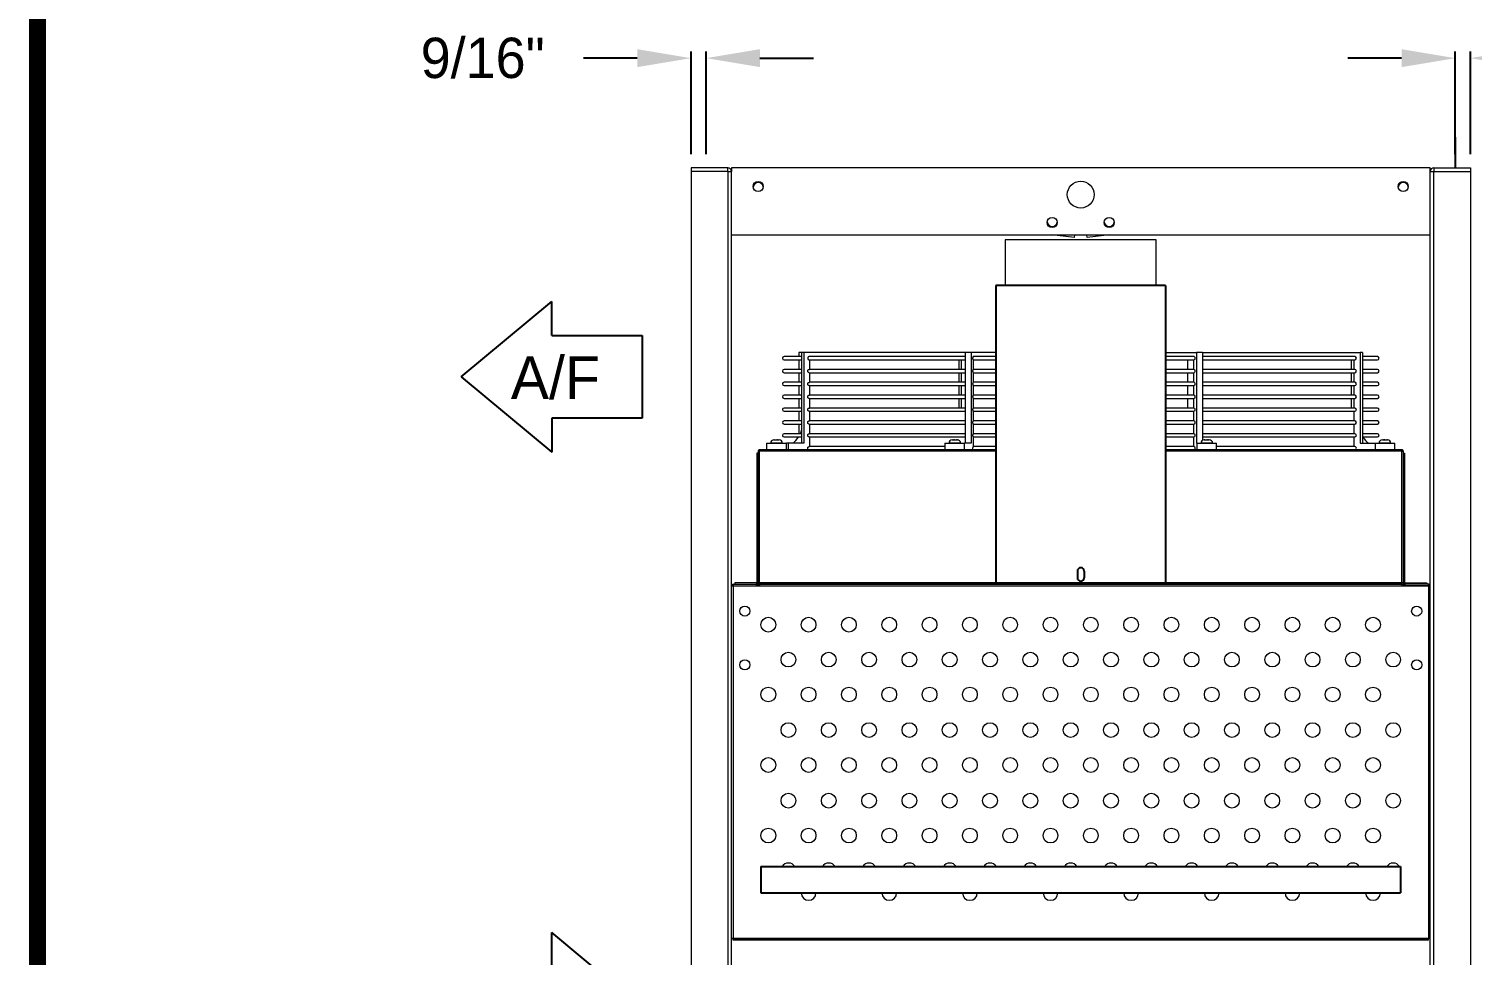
# Model space of a CAD drawing. Extents: x 6 to 271, y -23 to 146.
# Drawn here: x 10.7 to 64.4, y 54.5 to 89 of the extents above; entities that cross this region are included whole.
import ezdxf

# ---------------------------------------------------------------- set-up
doc = ezdxf.new("R2010")
doc.units = 0
doc.header["$MEASUREMENT"] = 0
doc.layers.get('0').update_dxf_attribs({"linetype": 'CONTINUOUS'})
doc.layers.get('Defpoints').update_dxf_attribs({"linetype": 'CONTINUOUS'})
doc.dimstyles.get("Standard").update_dxf_attribs({"dimtxt": 1.5, "dimasz": 2, "dimexe": 0.25, "dimexo": 0.5, "dimgap": 0.75, "dimtad": 0, "dimtih": 1, "dimtoh": 1, "dimdec": 4, "dimzin": 0, "dimdsep": 46, "dimlunit": 5, "dimtxsty": 'STANDARD', "dimcen": 0.125, "dimclrd": 1, "dimclre": 1, "dimclrt": 1, "dimadec": 0, "dimazin": 0, "dimtfac": 1, "dimtdec": 4, "dimtofl": 0, "dimtmove": 0, "dimatfit": 3, "dimfxl": 1, "dimfrac": 2, "dimtolj": 1, "dimtzin": 0, "dimarcsym": 0})

# ---------------------------------------------------------------- blocks, each defined once
blk = doc.blocks.new('Air Flow Arror')
for p, q in [((-1.543, 6.735), (-4.35, 3.368)), ((-1.543, 6.735), (1.263, 3.368)), ((-3.087, 3.368), (-4.35, 3.368)), ((-3.087, 3.368), (-3.087, 0)), ((0, 0), (0, 3.368)), ((0, 3.368), (1.263, 3.368)), ((-3.087, 0), (0, 0))]:
    blk.add_line(p, q)
blk.add_text('A/F', height=1.5938, rotation=90).set_placement((-0.712, 0.532))
blk = doc.blocks.new('099front')
at = {"color": 0, "ltscale": 7}
for p, q in [((59.351, 106.851), (53.039, 106.851)), ((53.039, 106.851), (53.039, 95.789)), ((59.351, 106.851), (59.351, 95.789)), ((56.07, 96.226), (56.07, 95.976)), ((56.32, 96.226), (56.32, 95.976)), ((53.039, 95.789), (59.351, 95.789))]:
    blk.add_line(p, q, dxfattribs=at)
for centre, start, end in [((56.195, 96.226), 0, 180), ((56.195, 95.976), 180, 0)]:
    blk.add_arc(centre, 0.125, start, end, dxfattribs=at)
blk = doc.blocks.new('*D25')
at = {"color": 7, "lineweight": -2}
for p, q in [((63.762, 84.32), (63.762, 88.149)), ((64.325, 84.32), (64.325, 88.149)), ((61.762, 87.899), (59.762, 87.899)), ((66.325, 87.899), (68.325, 87.899))]:
    blk.add_line(p, q, dxfattribs=at)
at = {"color": 7}
for points in [[(61.762, 88.232), (61.762, 87.566), (63.762, 87.899)], [(66.325, 88.232), (66.325, 87.566), (64.325, 87.899)]]:
    blk.add_solid(points, dxfattribs=at)
at = {"layer": 'Defpoints', "color": 0}
for p in [(63.762, 87.899), (63.762, 83.82), (64.325, 83.82)]:
    blk.add_point(p, dxfattribs=at)
at = {"color": 7, "insert": (72.075, 87.899), "char_height": 1.5, "attachment_point": 5}
blk.add_mtext('\\A1;9/16"', dxfattribs=at)
blk = doc.blocks.new('*D26')
at = {"color": 7, "lineweight": -2}
for p, q in [((35.325, 84.32), (35.325, 88.149)), ((35.887, 84.32), (35.887, 88.149)), ((33.325, 87.899), (31.325, 87.899)), ((37.887, 87.899), (39.887, 87.899))]:
    blk.add_line(p, q, dxfattribs=at)
at = {"color": 7}
for points in [[(33.325, 88.232), (33.325, 87.566), (35.325, 87.899)], [(37.887, 88.232), (37.887, 87.566), (35.887, 87.899)]]:
    blk.add_solid(points, dxfattribs=at)
at = {"layer": 'Defpoints', "color": 0}
for p in [(35.325, 87.899), (35.325, 83.82), (35.887, 83.82)]:
    blk.add_point(p, dxfattribs=at)
at = {"color": 7, "insert": (27.575, 87.899), "char_height": 1.5, "attachment_point": 5}
blk.add_mtext('\\A1;9/16"', dxfattribs=at)

msp = doc.modelspace()

# ---------------------------------------------------------------- linework, layer by layer
at = {"color": 0}
for p, q in [((63.76236, 83.82036), (63.76236, 84.95454)), ((26.77757, 76.03832), (30.14527, 78.84463)), ((30.14527, 77.58179), (30.14527, 78.84463)), ((30.14527, 77.58179), (33.51297, 77.58179)), ((33.51297, 77.58179), (33.51297, 74.49485)), ((26.77757, 76.03832), (30.14527, 73.23202)), ((33.51297, 74.49485), (30.14527, 74.49485)), ((30.14527, 74.49485), (30.14527, 73.23202)), ((37.92486, 57.80829), (61.72486, 57.80829)), ((37.92486, 57.80829), (37.92486, 56.82886)), ((61.72486, 57.80829), (61.72486, 56.82886)), ((37.92486, 56.82886), (61.72486, 56.82886))]:
    msp.add_line(p, q, dxfattribs=at)
at = {"color": 0, "linetype": 'Continuous', "lineweight": 15}
for p, q in [((35.32486, 83.82036), (35.32486, 83.68586)), ((36.68936, 83.82036), (35.32486, 83.82036)), ((36.68936, 83.68586), (36.68936, 83.82036)), ((62.82486, 83.82036), (36.82486, 83.82036)), ((36.82486, 83.82036), (36.82486, 83.68486)), ((62.82486, 83.68486), (62.82486, 83.82036)), ((62.96036, 83.82036), (62.96036, 83.68586)), ((62.96036, 83.82036), (64.32486, 83.82036)), ((64.32486, 83.82036), (64.32486, 83.68586)), ((36.68936, 83.68586), (35.32486, 83.68586)), ((35.32486, 83.68486), (35.32486, 48.08086)), ((36.68936, 83.68486), (35.32486, 83.68486)), ((36.68936, 83.68486), (36.82486, 83.68486)), ((36.68936, 83.68486), (36.68936, 51.33452)), ((36.82486, 51.19903), (36.82486, 83.68486)), ((62.82486, 83.68486), (62.96036, 83.68486)), ((62.82486, 51.19903), (62.82486, 83.68486)), ((62.96036, 83.68586), (64.32486, 83.68586)), ((62.96036, 83.68486), (64.32486, 83.68486)), ((62.96036, 51.33452), (62.96036, 83.68486)), ((64.32486, 83.68486), (64.32486, 48.08086)), ((36.82486, 81.32036), (62.82486, 81.32036)), ((52.63736, 81.13136), (47.01236, 81.13136)), ((49.58594, 81.22404), (48.75118, 81.32036)), ((49.59706, 81.32036), (49.58594, 81.22404)), ((50.06377, 81.22404), (50.05266, 81.32036)), ((50.89854, 81.32036), (50.06377, 81.22404)), ((39.43122, 76.79048), (38.78474, 76.79048)), ((39.33784, 76.94536), (39.33784, 76.79048)), ((39.43122, 76.94536), (39.33784, 76.94536)), ((39.52459, 76.94536), (39.43122, 76.94536)), ((39.43122, 76.94536), (39.43122, 73.56436)), ((39.52459, 76.94536), (39.52459, 73.56436)), ((45.51967, 76.94536), (39.52459, 76.94536)), ((45.51967, 76.79048), (39.72106, 76.79048)), ((45.7451, 76.94536), (45.51967, 76.94536)), ((45.51967, 76.94536), (45.51967, 73.56436)), ((45.7451, 76.94536), (45.7451, 73.56436)), ((46.66861, 76.94536), (45.7451, 76.94536)), ((46.66861, 76.79048), (45.82658, 76.79048)), ((52.98111, 76.94536), (54.13005, 76.94536)), ((54.04973, 76.79048), (52.98111, 76.79048)), ((54.13005, 76.94536), (54.13005, 73.56436)), ((54.35547, 76.94536), (54.13005, 76.94536)), ((54.35547, 76.94536), (54.35547, 73.67245)), ((54.35547, 76.94536), (60.2185, 76.94536)), ((60.0246, 76.79048), (54.35547, 76.79048)), ((60.2185, 76.94536), (60.2185, 73.56436)), ((60.31188, 76.94536), (60.2185, 76.94536)), ((60.31188, 76.94536), (60.31188, 73.56436)), ((60.86497, 76.79048), (60.31188, 76.79048)), ((38.78474, 76.67048), (39.43122, 76.67048)), ((39.43122, 76.31181), (38.78474, 76.31181)), ((39.33784, 76.67048), (39.33784, 76.31181)), ((39.72099, 76.67048), (45.51967, 76.67048)), ((45.51967, 76.31181), (39.72106, 76.31181)), ((39.75002, 76.31181), (39.75002, 76.67048)), ((45.29424, 76.67048), (45.29424, 76.31181)), ((45.38762, 76.31181), (45.38762, 76.67048)), ((45.82645, 76.67048), (46.66861, 76.67048)), ((46.66861, 76.31181), (45.82658, 76.31181)), ((45.83847, 76.31181), (45.83847, 76.67048)), ((52.98111, 76.67048), (54.04973, 76.67048)), ((54.04973, 76.31181), (52.98111, 76.31181)), ((53.81125, 76.31181), (53.81125, 76.67048)), ((54.03667, 76.31181), (54.03667, 76.67048)), ((54.35547, 76.67048), (60.0246, 76.67048)), ((60.0246, 76.31181), (54.35547, 76.31181)), ((59.8997, 76.31181), (59.8997, 76.67048)), ((59.99308, 76.31181), (59.99308, 76.67048)), ((60.31188, 76.67048), (60.86497, 76.67048)), ((60.86497, 76.31181), (60.31188, 76.31181)), ((38.78474, 76.19181), (39.43122, 76.19181)), ((39.43122, 75.83314), (38.78474, 75.83314)), ((39.33784, 76.19181), (39.33784, 75.83314)), ((39.72099, 76.19181), (45.51967, 76.19181)), ((45.51967, 75.83314), (39.72106, 75.83314)), ((39.75002, 75.83314), (39.75002, 76.19181)), ((45.29424, 76.19181), (45.29424, 75.83314)), ((45.38762, 75.83314), (45.38762, 76.19181)), ((45.82645, 76.19181), (46.66861, 76.19181)), ((46.66861, 75.83314), (45.82658, 75.83314)), ((45.83847, 75.83314), (45.83847, 76.19181)), ((52.98111, 76.19181), (54.04973, 76.19181)), ((54.04973, 75.83314), (52.98111, 75.83314)), ((53.81125, 75.83314), (53.81125, 76.19181)), ((54.03667, 75.83314), (54.03667, 76.19181)), ((54.35547, 76.19181), (60.0246, 76.19181)), ((60.0246, 75.83314), (54.35547, 75.83314)), ((59.8997, 75.83314), (59.8997, 76.19181)), ((59.99308, 75.83314), (59.99308, 76.19181)), ((60.31188, 76.19181), (60.86497, 76.19181)), ((60.86497, 75.83314), (60.31188, 75.83314)), ((38.78474, 75.71315), (39.43122, 75.71315)), ((39.43122, 75.35448), (38.78474, 75.35448)), ((38.78474, 75.23448), (39.43122, 75.23448)), ((39.33784, 75.71315), (39.33784, 75.35448)), ((39.33784, 75.23448), (39.33784, 74.87581)), ((39.72099, 75.71315), (45.51967, 75.71315)), ((39.72099, 75.23448), (45.51967, 75.23448)), ((45.51967, 75.35448), (39.72106, 75.35448)), ((39.75002, 75.35448), (39.75002, 75.71315)), ((39.75002, 74.87581), (39.75002, 75.23448)), ((45.29424, 75.71315), (45.29424, 75.35448)), ((45.29424, 75.23448), (45.29424, 74.87581)), ((45.38762, 75.35448), (45.38762, 75.71315)), ((45.38762, 74.87581), (45.38762, 75.23448)), ((45.82645, 75.71315), (46.66861, 75.71315)), ((45.82645, 75.23448), (46.66861, 75.23448)), ((46.66861, 75.35448), (45.82658, 75.35448)), ((45.83847, 75.35448), (45.83847, 75.71315)), ((45.83847, 74.87581), (45.83847, 75.23448)), ((52.98111, 75.71315), (54.04973, 75.71315)), ((54.04973, 75.35448), (52.98111, 75.35448)), ((52.98111, 75.23448), (54.04973, 75.23448)), ((53.81125, 75.35448), (53.81125, 75.71315)), ((53.81125, 74.87581), (53.81125, 75.23448)), ((54.03667, 75.35448), (54.03667, 75.71315)), ((54.03667, 74.87581), (54.03667, 75.23448)), ((54.35547, 75.71315), (60.0246, 75.71315)), ((60.0246, 75.35448), (54.35547, 75.35448)), ((54.35547, 75.23448), (60.0246, 75.23448)), ((59.8997, 75.35448), (59.8997, 75.71315)), ((59.8997, 74.87581), (59.8997, 75.23448)), ((59.99308, 75.35448), (59.99308, 75.71315)), ((59.99308, 74.87581), (59.99308, 75.23448)), ((60.31188, 75.71315), (60.86497, 75.71315)), ((60.86497, 75.35448), (60.31188, 75.35448)), ((60.31188, 75.23448), (60.86497, 75.23448)), ((39.43122, 74.87581), (38.78474, 74.87581)), ((38.78474, 74.75581), (39.43122, 74.75581)), ((39.33784, 74.75581), (39.33784, 74.39715)), ((39.72099, 74.75581), (45.51967, 74.75581)), ((45.51967, 74.87581), (39.72106, 74.87581)), ((39.75002, 74.39715), (39.75002, 74.75581)), ((45.82645, 74.75581), (46.66861, 74.75581)), ((46.66861, 74.87581), (45.82658, 74.87581)), ((45.83847, 74.39715), (45.83847, 74.75581)), ((54.04973, 74.87581), (52.98111, 74.87581)), ((52.98111, 74.75581), (54.04973, 74.75581)), ((54.03667, 74.39715), (54.03667, 74.75581)), ((60.0246, 74.87581), (54.35547, 74.87581)), ((54.35547, 74.75581), (60.0246, 74.75581)), ((59.99308, 74.39715), (59.99308, 74.75581)), ((60.86497, 74.87581), (60.31188, 74.87581)), ((60.31188, 74.75581), (60.86497, 74.75581)), ((39.43122, 74.39715), (38.78474, 74.39715)), ((38.78474, 74.27715), (39.43122, 74.27715)), ((39.33784, 74.27715), (39.33784, 73.91848)), ((39.72099, 74.27715), (45.51967, 74.27715)), ((45.51967, 74.39715), (39.72106, 74.39715)), ((39.75002, 73.91848), (39.75002, 74.27715)), ((45.82645, 74.27715), (46.66861, 74.27715)), ((46.66861, 74.39715), (45.82658, 74.39715)), ((45.83847, 73.91848), (45.83847, 74.27715)), ((54.04973, 74.39715), (52.98111, 74.39715)), ((52.98111, 74.27715), (54.04973, 74.27715)), ((54.03667, 73.91848), (54.03667, 74.27715)), ((60.0246, 74.39715), (54.35547, 74.39715)), ((54.35547, 74.27715), (60.0246, 74.27715)), ((59.99308, 73.91848), (59.99308, 74.27715)), ((60.86497, 74.39715), (60.31188, 74.39715)), ((60.31188, 74.27715), (60.86497, 74.27715)), ((38.41259, 73.68936), (38.41274, 73.68936)), ((38.41547, 73.68936), (38.41274, 73.68936)), ((38.41547, 73.68936), (38.42598, 73.68936)), ((38.43665, 73.68936), (38.42598, 73.68936)), ((38.43665, 73.68936), (38.51269, 73.68936)), ((38.52425, 73.68936), (38.51269, 73.68936)), ((38.53053, 73.68936), (38.52425, 73.68936)), ((38.53053, 73.68936), (38.5559, 73.68936)), ((38.57044, 73.68936), (38.5559, 73.68936)), ((38.57044, 73.68936), (38.60209, 73.68936)), ((39.43122, 73.91848), (38.78474, 73.91848)), ((38.78474, 73.79848), (39.43122, 73.79848)), ((39.72099, 73.79848), (45.51967, 73.79848)), ((45.51967, 73.91848), (39.72106, 73.91848)), ((39.75002, 73.43982), (39.75002, 73.79848)), ((45.04224, 73.68936), (45.07389, 73.68936)), ((45.08843, 73.68936), (45.07389, 73.68936)), ((45.08843, 73.68936), (45.1138, 73.68936)), ((45.12008, 73.68936), (45.1138, 73.68936)), ((45.13163, 73.68936), (45.12008, 73.68936)), ((45.13163, 73.68936), (45.20767, 73.68936)), ((45.21835, 73.68936), (45.20767, 73.68936)), ((45.21835, 73.68936), (45.22886, 73.68936)), ((45.23159, 73.68936), (45.22886, 73.68936)), ((45.23159, 73.68936), (45.23174, 73.68936)), ((45.82645, 73.79848), (46.66861, 73.79848)), ((46.66861, 73.91848), (45.82658, 73.91848)), ((45.83847, 73.43982), (45.83847, 73.79848)), ((54.04973, 73.91848), (52.98111, 73.91848)), ((52.98111, 73.79848), (54.04973, 73.79848)), ((54.03667, 73.43982), (54.03667, 73.79848)), ((60.0246, 73.91848), (54.35547, 73.91848)), ((54.35547, 73.79848), (60.0246, 73.79848)), ((54.41798, 73.68936), (54.41813, 73.68936)), ((54.42086, 73.68936), (54.41813, 73.68936)), ((54.42086, 73.68936), (54.43137, 73.68936)), ((54.44205, 73.68936), (54.43137, 73.68936)), ((54.44205, 73.68936), (54.51809, 73.68936)), ((54.52964, 73.68936), (54.51809, 73.68936)), ((54.53592, 73.68936), (54.52964, 73.68936)), ((54.53592, 73.68936), (54.56129, 73.68936)), ((54.57583, 73.68936), (54.56129, 73.68936)), ((54.57583, 73.68936), (54.60748, 73.68936)), ((59.99308, 73.43982), (59.99308, 73.79848)), ((60.86497, 73.91848), (60.31188, 73.91848)), ((60.31188, 73.79848), (60.86497, 73.79848)), ((61.04763, 73.68936), (61.07928, 73.68936)), ((61.09382, 73.68936), (61.07928, 73.68936)), ((61.09382, 73.68936), (61.11919, 73.68936)), ((61.12547, 73.68936), (61.11919, 73.68936)), ((61.13702, 73.68936), (61.12547, 73.68936)), ((61.13702, 73.68936), (61.21306, 73.68936)), ((61.22374, 73.68936), (61.21306, 73.68936)), ((61.22374, 73.68936), (61.23425, 73.68936)), ((61.23698, 73.68936), (61.23425, 73.68936)), ((61.23698, 73.68936), (61.23713, 73.68936)), ((37.82486, 73.19536), (37.77486, 73.19536)), ((37.77486, 73.19536), (37.77486, 68.37136)), ((37.82486, 73.26936), (37.82486, 73.27156)), ((37.87486, 73.26936), (37.82486, 73.26936)), ((37.82486, 73.26936), (37.82486, 73.26836)), ((37.82486, 73.26836), (37.82486, 73.19536)), ((37.82486, 73.19536), (37.82486, 68.37136)), ((37.87366, 73.32036), (37.87586, 73.32036)), ((46.66861, 73.32036), (37.87586, 73.32036)), ((37.87586, 73.26936), (37.87586, 73.32036)), ((46.66861, 73.26936), (37.87586, 73.26936)), ((37.87586, 68.37136), (37.87586, 73.26936)), ((38.13834, 73.56436), (38.64855, 73.56436)), ((38.72609, 73.56536), (38.28858, 73.56536)), ((38.64855, 73.56436), (38.87634, 73.56436)), ((38.94162, 73.56436), (38.87634, 73.56436)), ((38.94162, 73.56436), (38.94162, 73.32036)), ((39.52459, 73.56436), (38.94162, 73.56436)), ((44.76799, 73.43982), (39.72106, 73.43982)), ((44.76799, 73.56436), (45.2782, 73.56436)), ((45.35574, 73.56536), (44.91824, 73.56536)), ((45.2782, 73.56436), (45.50599, 73.56436)), ((45.7451, 73.56436), (45.50599, 73.56436)), ((46.66861, 73.43982), (45.82658, 73.43982)), ((54.04973, 73.43982), (52.98111, 73.43982)), ((61.77386, 73.32036), (52.98111, 73.32036)), ((61.77386, 73.26936), (52.98111, 73.26936)), ((54.13005, 73.56436), (54.14373, 73.56436)), ((54.14373, 73.56436), (54.65394, 73.56436)), ((54.31063, 73.56536), (54.29398, 73.56536)), ((54.73148, 73.56536), (54.31063, 73.56536)), ((54.65394, 73.56436), (54.88173, 73.56436)), ((60.0246, 73.43982), (54.88173, 73.43982)), ((60.2185, 73.56436), (60.77338, 73.56436)), ((60.77338, 73.56436), (61.28359, 73.56436)), ((61.05867, 73.56536), (60.92363, 73.56536)), ((61.36113, 73.56536), (61.05867, 73.56536)), ((61.28359, 73.56436), (61.51138, 73.56436)), ((61.77386, 73.26936), (61.77386, 73.32036)), ((61.77386, 73.32036), (61.77606, 73.32036)), ((61.77386, 68.37136), (61.77386, 73.26936)), ((61.77486, 73.26936), (61.82486, 73.26936)), ((61.82486, 73.27156), (61.82486, 73.26936)), ((61.82486, 73.26836), (61.82486, 73.26936)), ((61.82486, 73.26836), (61.82486, 73.19536)), ((61.82486, 73.19536), (61.82486, 68.37136)), ((61.82486, 73.19536), (61.87486, 73.19536)), ((61.87486, 73.19536), (61.87486, 68.37136)), ((36.82486, 68.25686), (36.88886, 68.25686)), ((36.88786, 68.25636), (36.82486, 68.25636)), ((36.88786, 68.25636), (36.88786, 55.13436)), ((36.88786, 68.25636), (36.88886, 68.25636)), ((36.88836, 68.32036), (36.88836, 68.25786)), ((36.88836, 68.32036), (37.76136, 68.32036)), ((36.88836, 68.25786), (37.76136, 68.25786)), ((36.88886, 68.25636), (36.88886, 68.25736)), ((36.88886, 68.25736), (37.88736, 68.25736)), ((36.88886, 68.25636), (36.88886, 55.13436)), ((36.88886, 68.25636), (62.76086, 68.25636)), ((36.94986, 68.37036), (36.94986, 68.32036)), ((37.77386, 68.37036), (36.94986, 68.37036)), ((37.77386, 68.32036), (37.76136, 68.32036)), ((37.76136, 68.25786), (37.76136, 68.32036)), ((37.77386, 68.32036), (37.77386, 68.37036)), ((37.77486, 68.37136), (37.82486, 68.37136)), ((37.87586, 68.37136), (37.82486, 68.37136)), ((37.82486, 68.32036), (37.82486, 68.25636)), ((37.82486, 68.32036), (37.87586, 68.32036)), ((37.87586, 68.37136), (37.87586, 68.37036)), ((61.77386, 68.37136), (37.87586, 68.37136)), ((37.87586, 68.32036), (37.87586, 68.37036)), ((37.87586, 68.37036), (61.77386, 68.37036)), ((37.87586, 68.32036), (37.88736, 68.32036)), ((37.88736, 68.25736), (37.88736, 68.32036)), ((37.88736, 68.32036), (61.76236, 68.32036)), ((61.76236, 68.32036), (61.77386, 68.32036)), ((61.76236, 68.32036), (61.76236, 68.25736)), ((61.76236, 68.25736), (62.76086, 68.25736)), ((61.77386, 68.37036), (61.77386, 68.37136)), ((61.82486, 68.37136), (61.77386, 68.37136)), ((61.77386, 68.32036), (61.77386, 68.37036)), ((61.77386, 68.32036), (61.82486, 68.32036)), ((61.82486, 68.37136), (61.87486, 68.37136)), ((61.82486, 68.32036), (61.82486, 68.25636)), ((61.87586, 68.37036), (61.87586, 68.32036)), ((61.87586, 68.37036), (62.69986, 68.37036)), ((61.87586, 68.32036), (61.88836, 68.32036)), ((61.88836, 68.32036), (61.88836, 68.25786)), ((62.76136, 68.32036), (61.88836, 68.32036)), ((62.76136, 68.25786), (61.88836, 68.25786)), ((62.69986, 68.37036), (62.69986, 68.32036)), ((62.76086, 68.25736), (62.76086, 68.25636)), ((62.76086, 68.25686), (62.82486, 68.25686)), ((62.76086, 68.25636), (62.76086, 55.13436)), ((62.76086, 68.25636), (62.76186, 68.25636)), ((62.76136, 68.25786), (62.76136, 68.32036)), ((62.76186, 68.25636), (62.76186, 55.13436)), ((62.82486, 68.25636), (62.76186, 68.25636)), ((36.88786, 55.13436), (36.82486, 55.13436)), ((36.88786, 55.13436), (36.88886, 55.13436)), ((36.88886, 55.13436), (36.88886, 55.13336)), ((36.88886, 55.13436), (62.76086, 55.13436)), ((36.88886, 55.07036), (36.88886, 55.13336)), ((62.76086, 55.13336), (36.88886, 55.13336)), ((62.76086, 55.07036), (36.88886, 55.07036)), ((62.76086, 55.13336), (62.76086, 55.13436)), ((62.76086, 55.13436), (62.76186, 55.13436)), ((62.76086, 55.07036), (62.76086, 55.13336)), ((62.82486, 55.13436), (62.76186, 55.13436))]:
    msp.add_line(p, q, dxfattribs=at)
at = {"color": 0, "const_width": 0.63999}
msp.add_lwpolyline([(11.00839, -18.24898), (267.00583, -18.24898), (267.00583, 141.74942), (11.00839, 141.74942), (11.00839, -18.24898)], dxfattribs=at)
at = {"color": 0, "linetype": 'Continuous', "lineweight": 15, "flags": 128}
for points in [[(54.04973, 76.79048), (54.04979, 76.79048), (54.05906, 76.7853), (54.06674, 76.77077), (54.07152, 76.74937), (54.07259, 76.72475), (54.06975, 76.7011), (54.0635, 76.68246), (54.0549, 76.67202), (54.04973, 76.67048)], [(54.04973, 76.31181), (54.05398, 76.31077), (54.06235, 76.30194), (54.06877, 76.28536), (54.07224, 76.2636), (54.07224, 76.24002), (54.06877, 76.21826), (54.06235, 76.20169), (54.05398, 76.19285), (54.04973, 76.19181)], [(54.04973, 75.83314), (54.05398, 75.83211), (54.06235, 75.82327), (54.06877, 75.80669), (54.07224, 75.78494), (54.07224, 75.76135), (54.06877, 75.7396), (54.06235, 75.72302), (54.05398, 75.71418), (54.04973, 75.71315)], [(54.04973, 75.35448), (54.05398, 75.35344), (54.06235, 75.3446), (54.06877, 75.32803), (54.07224, 75.30627), (54.07224, 75.28269), (54.06877, 75.26093), (54.06235, 75.24435), (54.05398, 75.23552), (54.04973, 75.23448)], [(54.04973, 74.87581), (54.05398, 74.87477), (54.06235, 74.86594), (54.06877, 74.84936), (54.07224, 74.8276), (54.07224, 74.80402), (54.06877, 74.78227), (54.06235, 74.76569), (54.05398, 74.75685), (54.04973, 74.75581)], [(54.04973, 74.39715), (54.05398, 74.39611), (54.06235, 74.38727), (54.06877, 74.3707), (54.07224, 74.34894), (54.07224, 74.32536), (54.06877, 74.3036), (54.06235, 74.28702), (54.05398, 74.27819), (54.04973, 74.27715)], [(39.43122, 74.06328), (39.39266, 73.94703), (39.38069, 73.91848)], [(54.04973, 73.91848), (54.05398, 73.91744), (54.06235, 73.90861), (54.06877, 73.89203), (54.07224, 73.87027), (54.07224, 73.84669), (54.06877, 73.82493), (54.06235, 73.80836), (54.05398, 73.79952), (54.04973, 73.79848)], [(54.04973, 73.43982), (54.05424, 73.43865), (54.06268, 73.42937), (54.06905, 73.41222), (54.07236, 73.38992), (54.07207, 73.36601), (54.07067, 73.35524)]]:
    msp.add_lwpolyline(points, dxfattribs=at)
at = {"color": 0, "linetype": 'Continuous', "lineweight": 15}
for centre, radius in [((37.82486, 83.12007), 0.1875), ((49.82486, 82.82036), 0.5), ((61.82486, 83.12007), 0.1875), ((48.76375, 81.78279), 0.1875), ((50.88597, 81.78279), 0.1875), ((37.32486, 67.32036), 0.1875), ((62.32486, 67.32036), 0.1875), ((38.19986, 66.81286), 0.275), ((39.69986, 66.81286), 0.275), ((41.19986, 66.81286), 0.275), ((42.69986, 66.81286), 0.275), ((44.19986, 66.81286), 0.275), ((45.69986, 66.81286), 0.275), ((47.19986, 66.81286), 0.275), ((48.69986, 66.81286), 0.275), ((50.19986, 66.81286), 0.275), ((51.69986, 66.81286), 0.275), ((53.19986, 66.81286), 0.275), ((54.69986, 66.81286), 0.275), ((56.19986, 66.81286), 0.275), ((57.69986, 66.81286), 0.275), ((59.19986, 66.81286), 0.275), ((60.69986, 66.81286), 0.275), ((38.94986, 65.51386), 0.275), ((40.44986, 65.51386), 0.275), ((41.94986, 65.51386), 0.275), ((43.44986, 65.51386), 0.275), ((44.94986, 65.51386), 0.275), ((46.44986, 65.51386), 0.275), ((47.94986, 65.51386), 0.275), ((49.44986, 65.51386), 0.275), ((50.94986, 65.51386), 0.275), ((52.44986, 65.51386), 0.275), ((53.94986, 65.51386), 0.275), ((55.44986, 65.51386), 0.275), ((56.94986, 65.51386), 0.275), ((58.44986, 65.51386), 0.275), ((59.94986, 65.51386), 0.275), ((61.44986, 65.51386), 0.275), ((37.32486, 65.32036), 0.1875), ((62.32486, 65.32036), 0.1875), ((38.19986, 64.21486), 0.275), ((39.69986, 64.21486), 0.275), ((41.19986, 64.21486), 0.275), ((42.69986, 64.21486), 0.275), ((44.19986, 64.21486), 0.275), ((45.69986, 64.21486), 0.275), ((47.19986, 64.21486), 0.275), ((48.69986, 64.21486), 0.275), ((50.19986, 64.21486), 0.275), ((51.69986, 64.21486), 0.275), ((53.19986, 64.21486), 0.275), ((54.69986, 64.21486), 0.275), ((56.19986, 64.21486), 0.275), ((57.69986, 64.21486), 0.275), ((59.19986, 64.21486), 0.275), ((60.69986, 64.21486), 0.275), ((38.94986, 62.88886), 0.275), ((40.44986, 62.88886), 0.275), ((41.94986, 62.88886), 0.275), ((43.44986, 62.88886), 0.275), ((44.94986, 62.88886), 0.275), ((46.44986, 62.88886), 0.275), ((47.94986, 62.88886), 0.275), ((49.44986, 62.88886), 0.275), ((50.94986, 62.88886), 0.275), ((52.44986, 62.88886), 0.275), ((53.94986, 62.88886), 0.275), ((55.44986, 62.88886), 0.275), ((56.94986, 62.88886), 0.275), ((58.44986, 62.88886), 0.275), ((59.94986, 62.88886), 0.275), ((61.44986, 62.88886), 0.275), ((38.19986, 61.58986), 0.275), ((39.69986, 61.58986), 0.275), ((41.19986, 61.58986), 0.275), ((42.69986, 61.58986), 0.275), ((44.19986, 61.58986), 0.275), ((45.69986, 61.58986), 0.275), ((47.19986, 61.58986), 0.275), ((48.69986, 61.58986), 0.275), ((50.19986, 61.58986), 0.275), ((51.69986, 61.58986), 0.275), ((53.19986, 61.58986), 0.275), ((54.69986, 61.58986), 0.275), ((56.19986, 61.58986), 0.275), ((57.69986, 61.58986), 0.275), ((59.19986, 61.58986), 0.275), ((60.69986, 61.58986), 0.275), ((38.94986, 60.26386), 0.275), ((40.44986, 60.26386), 0.275), ((41.94986, 60.26386), 0.275), ((43.44986, 60.26386), 0.275), ((44.94986, 60.26386), 0.275), ((46.44986, 60.26386), 0.275), ((47.94986, 60.26386), 0.275), ((49.44986, 60.26386), 0.275), ((50.94986, 60.26386), 0.275), ((52.44986, 60.26386), 0.275), ((53.94986, 60.26386), 0.275), ((55.44986, 60.26386), 0.275), ((56.94986, 60.26386), 0.275), ((58.44986, 60.26386), 0.275), ((59.94986, 60.26386), 0.275), ((61.44986, 60.26386), 0.275), ((38.19986, 58.96486), 0.275), ((39.69986, 58.96486), 0.275), ((41.19986, 58.96486), 0.275), ((42.69986, 58.96486), 0.275), ((44.19986, 58.96486), 0.275), ((45.69986, 58.96486), 0.275), ((47.19986, 58.96486), 0.275), ((48.69986, 58.96486), 0.275), ((50.19986, 58.96486), 0.275), ((51.69986, 58.96486), 0.275), ((53.19986, 58.96486), 0.275), ((54.69986, 58.96486), 0.275), ((56.19986, 58.96486), 0.275), ((57.69986, 58.96486), 0.275), ((59.19986, 58.96486), 0.275), ((60.69986, 58.96486), 0.275)]:
    msp.add_circle(centre, radius, dxfattribs=at)
for centre, radius, start, end in [((36.68936, 83.68486), 0.1355, 0, 90), ((62.96036, 83.68486), 0.1355, 90, 180), ((36.68936, 83.68486), 0.001, 0, 90), ((37.82486, 83.08441), 0.1875, 5.456907, 174.543093), ((61.82486, 83.08441), 0.1875, 5.456907, 174.543093), ((62.96036, 83.68486), 0.001, 90, 180), ((48.76418, 81.82218), 0.1875, 185.39537, 353.33583), ((50.88554, 81.82218), 0.1875, 186.66417, 354.60463), ((38.78474, 76.73048), 0.06, 90, 270), ((60.02142, 76.73048), 0.06008, 273.026422, 86.973578), ((60.86498, 76.73048), 0.06, 270, 90), ((38.78474, 76.25181), 0.06, 90, 270), ((60.0213, 76.25181), 0.06009, 273.144993, 86.855007), ((60.86498, 76.25181), 0.06, 270, 90), ((38.78474, 75.77314), 0.06, 90, 270), ((60.0213, 75.77314), 0.06009, 273.143432, 86.856568), ((60.86498, 75.77314), 0.06, 270, 90), ((38.78474, 75.29448), 0.06, 90, 270), ((60.0213, 75.29448), 0.06009, 273.144993, 86.855007), ((60.86498, 75.29448), 0.06, 270, 90), ((38.78474, 74.81581), 0.06, 90, 270), ((60.0213, 74.81581), 0.06009, 273.143432, 86.856568), ((60.86498, 74.81581), 0.06, 270, 90), ((38.78474, 74.33715), 0.06, 90, 270), ((60.0213, 74.33715), 0.06009, 273.144993, 86.855007), ((60.86498, 74.33715), 0.06, 270, 90), ((38.41259, 73.56536), 0.124, 90, 180), ((38.60209, 73.56536), 0.124, 0, 90), ((38.78474, 73.85848), 0.06, 90, 270), ((38.46456, 74.31936), 1, 310.97463, 328.608789), ((45.04224, 73.56536), 0.124, 90, 180), ((45.23174, 73.56536), 0.124, 0, 90), ((54.41798, 73.56536), 0.124, 90, 180), ((54.60748, 73.56536), 0.124, 0, 90), ((60.0213, 73.85848), 0.06009, 273.144993, 86.855007), ((61.18516, 74.31936), 1, 211.391211, 229.02537), ((60.86498, 73.85848), 0.06, 270, 90), ((61.04763, 73.56536), 0.124, 90, 180), ((61.23713, 73.56536), 0.124, 0, 90), ((37.87366, 73.27156), 0.0488, 90, 180), ((60.02111, 73.38033), 0.05959, 335.099511, 86.648296), ((61.77606, 73.27156), 0.0488, 0, 90), ((36.88836, 68.25686), 0.0635, 90, 180), ((36.88836, 68.25686), 0.001, 90, 180), ((37.76136, 68.25686), 0.0635, 0, 90), ((37.76136, 68.25686), 0.001, 30, 90), ((37.77386, 68.37136), 0.001, 270, 0), ((37.77386, 68.37136), 0.051, 270, 0), ((61.87586, 68.37136), 0.051, 180, 270), ((61.88836, 68.25686), 0.0635, 90, 180), ((61.87586, 68.37136), 0.001, 180, 270), ((61.88836, 68.25686), 0.001, 90, 150), ((62.76136, 68.25686), 0.0635, 0, 90), ((62.76136, 68.25686), 0.001, 0, 90), ((38.94986, 57.66586), 0.275, 31.192083, 148.807917), ((40.44986, 57.66586), 0.275, 31.192083, 148.807917), ((41.94986, 57.66586), 0.275, 31.192083, 148.807917), ((43.44986, 57.66586), 0.275, 31.192083, 148.807917), ((44.94986, 57.66586), 0.275, 31.192083, 148.807917), ((46.44986, 57.66586), 0.275, 31.192083, 148.807917), ((47.94986, 57.66586), 0.275, 31.192083, 148.807917), ((49.44986, 57.66586), 0.275, 31.192083, 148.807917), ((50.94986, 57.66586), 0.275, 31.192083, 148.807917), ((52.44986, 57.66586), 0.275, 31.192083, 148.807917), ((53.94986, 57.66586), 0.275, 31.192083, 148.807917), ((55.44986, 57.66586), 0.275, 31.192083, 148.807917), ((56.94986, 57.66586), 0.275, 31.192083, 148.807917), ((58.44986, 57.66586), 0.275, 31.192083, 148.807917), ((59.94986, 57.66586), 0.275, 31.192083, 148.807917), ((61.44986, 57.66586), 0.275, 31.192083, 148.807917), ((39.69986, 56.82886), 0.275, 180, 0), ((42.69986, 56.82886), 0.275, 180, 0), ((45.69986, 56.82886), 0.275, 180, 0), ((48.69986, 56.82886), 0.275, 180, 0), ((51.69986, 56.82886), 0.275, 180, 0), ((54.69986, 56.82886), 0.275, 180, 0), ((57.69986, 56.82886), 0.275, 180, 0), ((60.69986, 56.82886), 0.275, 180, 0)]:
    msp.add_arc(centre, radius, start, end, dxfattribs=at)
for points in [[(47.01236, 81.13136), (47.01236, 79.43286)], [(52.63736, 79.43286), (52.63736, 81.13136)], [(38.41274, 73.68936), (38.40876, 73.68929)], [(38.40876, 73.68929), (38.41547, 73.68936)], [(38.42598, 73.68936), (38.43268, 73.68929)], [(38.43268, 73.68929), (38.43665, 73.68936)], [(38.51269, 73.68936), (38.51434, 73.68929)], [(38.51434, 73.68929), (38.53053, 73.68936)], [(38.5559, 73.68936), (38.57208, 73.68929)], [(38.57208, 73.68929), (38.57044, 73.68936)], [(45.07389, 73.68936), (45.07224, 73.68929)], [(45.07224, 73.68929), (45.08843, 73.68936)], [(45.1138, 73.68936), (45.12998, 73.68929)], [(45.12998, 73.68929), (45.13163, 73.68936)], [(45.20767, 73.68936), (45.21164, 73.68929)], [(45.21164, 73.68929), (45.21835, 73.68936)], [(45.22886, 73.68936), (45.23556, 73.68929)], [(45.23556, 73.68929), (45.23159, 73.68936)], [(54.41813, 73.68936), (54.41416, 73.68929)], [(54.41416, 73.68929), (54.42086, 73.68936)], [(54.43137, 73.68936), (54.43808, 73.68929)], [(54.43808, 73.68929), (54.44205, 73.68936)], [(54.51809, 73.68936), (54.51974, 73.68929)], [(54.51974, 73.68929), (54.53592, 73.68936)], [(54.56129, 73.68936), (54.57748, 73.68929)], [(54.57748, 73.68929), (54.57583, 73.68936)], [(61.07928, 73.68936), (61.07764, 73.68929)], [(61.07764, 73.68929), (61.09382, 73.68936)], [(61.11919, 73.68936), (61.13538, 73.68929)], [(61.13538, 73.68929), (61.13702, 73.68936)], [(61.21306, 73.68936), (61.21704, 73.68929)], [(61.21704, 73.68929), (61.22374, 73.68936)], [(61.23425, 73.68936), (61.24096, 73.68929)], [(61.24096, 73.68929), (61.23698, 73.68936)], [(38.13834, 73.56436), (38.13834, 73.32036)], [(38.28858, 73.56536), (38.28858, 73.56436)], [(38.72609, 73.56436), (38.72609, 73.56536)], [(38.87634, 73.32036), (38.87634, 73.56436)], [(44.76799, 73.56436), (44.76799, 73.32036)], [(44.91824, 73.56536), (44.91824, 73.56436)], [(45.35574, 73.56436), (45.35574, 73.56536)], [(45.50599, 73.32036), (45.50599, 73.56436)], [(54.14373, 73.56436), (54.14373, 73.32036)], [(54.29398, 73.56536), (54.29398, 73.56436)], [(54.73148, 73.56436), (54.73148, 73.56536)], [(54.88173, 73.32036), (54.88173, 73.56436)], [(60.77338, 73.56436), (60.77338, 73.32036)], [(60.92363, 73.56536), (60.92363, 73.56436)], [(61.36113, 73.56436), (61.36113, 73.56536)], [(61.51138, 73.32036), (61.51138, 73.56436)]]:
    msp.add_open_spline(points, degree=1, dxfattribs=at)
for points, knots in [([(39.72709, 76.78932), (39.72311, 76.78984), (39.71292, 76.79117), (39.69677, 76.78556), (39.68125, 76.77399), (39.67019, 76.75725), (39.66486, 76.73756), (39.66586, 76.71705), (39.67219, 76.70043), (39.68229, 76.68642), (39.69567, 76.67601), (39.71102, 76.67013), (39.72053, 76.67108), (39.72383, 76.67141)], [0, 0, 0, 0, 0.06546375, 0.16756901, 0.26967282, 0.37175176, 0.47381481, 0.57585137, 0.67788639, 0.74171331, 0.84379754, 0.94588781, 1, 1, 1, 1]), ([(45.82902, 76.78925), (45.82783, 76.78978), (45.8241, 76.79148), (45.81774, 76.78702), (45.81105, 76.77659), (45.80608, 76.7606), (45.80341, 76.74131), (45.80334, 76.72077), (45.80587, 76.70136), (45.81072, 76.68514), (45.81734, 76.67435), (45.82298, 76.67018), (45.82607, 76.67068), (45.8266, 76.67077)], [0, 0, 0, 0, 0.04813111, 0.15157995, 0.2550221, 0.35845742, 0.4618603, 0.56524596, 0.66862035, 0.77200352, 0.87540948, 0.97883544, 1, 1, 1, 1]), ([(39.72389, 76.19218), (39.71822, 76.19229), (39.70628, 76.1925), (39.69164, 76.20006), (39.67907, 76.21136), (39.66966, 76.22624), (39.66473, 76.24605), (39.66614, 76.26653), (39.67373, 76.28531), (39.68666, 76.30046), (39.70339, 76.3096), (39.71771, 76.31305), (39.72538, 76.31119), (39.72697, 76.3108)], [0, 0, 0, 0, 0.09256337, 0.19470122, 0.25865158, 0.3607321, 0.46281369, 0.56488214, 0.66694478, 0.76901613, 0.8711095, 0.97322393, 1, 1, 1, 1]), ([(45.82902, 76.31058), (45.82783, 76.31112), (45.8241, 76.31281), (45.81774, 76.30835), (45.81105, 76.29793), (45.80608, 76.28193), (45.80341, 76.26264), (45.80334, 76.24211), (45.80587, 76.22269), (45.81072, 76.20647), (45.81734, 76.19568), (45.82298, 76.19151), (45.82607, 76.19202), (45.8266, 76.1921)], [0, 0, 0, 0, 0.04813109, 0.15157864, 0.2550239, 0.35845452, 0.46185737, 0.56524299, 0.66861735, 0.77200523, 0.87541115, 0.97883571, 1, 1, 1, 1]), ([(39.72381, 75.71407), (39.7208, 75.71373), (39.71157, 75.71269), (39.69642, 75.7183), (39.68288, 75.72848), (39.67259, 75.74234), (39.66604, 75.75886), (39.66477, 75.77935), (39.66984, 75.79912), (39.68067, 75.81603), (39.69603, 75.82785), (39.71236, 75.83376), (39.72284, 75.83254), (39.7271, 75.83204)], [0, 0, 0, 0, 0.04961213, 0.15171596, 0.25381023, 0.31773526, 0.41977501, 0.52181406, 0.62384556, 0.72587945, 0.82793683, 0.93001415, 1, 1, 1, 1]), ([(45.82906, 75.83204), (45.82725, 75.83254), (45.82288, 75.83376), (45.81607, 75.82781), (45.80972, 75.81594), (45.80524, 75.79901), (45.80316, 75.77922), (45.8037, 75.75875), (45.80681, 75.73986), (45.81213, 75.72487), (45.819, 75.71489), (45.8241, 75.71378), (45.82661, 75.71324)], [0, 0, 0, 0, 0.07243943, 0.17585955, 0.27927983, 0.38267949, 0.48605824, 0.58941358, 0.69276472, 0.79612878, 0.8995097, 1, 1, 1, 1]), ([(39.72381, 75.23541), (39.7208, 75.23507), (39.71157, 75.23403), (39.69642, 75.23963), (39.68288, 75.24981), (39.67259, 75.26368), (39.66604, 75.2802), (39.66477, 75.30069), (39.66984, 75.32045), (39.68067, 75.33736), (39.69603, 75.34919), (39.71236, 75.35509), (39.72284, 75.35387), (39.7271, 75.35338)], [0, 0, 0, 0, 0.0496122, 0.15171452, 0.25381238, 0.3177375, 0.41977739, 0.52181659, 0.62384823, 0.72587738, 0.8279349, 0.93001405, 1, 1, 1, 1]), ([(45.82906, 75.35337), (45.82725, 75.35387), (45.82288, 75.35509), (45.81607, 75.34914), (45.80972, 75.33728), (45.80524, 75.32034), (45.80316, 75.30056), (45.8037, 75.28008), (45.80681, 75.2612), (45.81213, 75.2462), (45.819, 75.23622), (45.8241, 75.23512), (45.82661, 75.23457)], [0, 0, 0, 0, 0.07243931, 0.17585794, 0.27928199, 0.38268189, 0.48605506, 0.58941063, 0.69276754, 0.79612741, 0.89950856, 1, 1, 1, 1]), ([(39.72381, 74.75674), (39.7208, 74.7564), (39.71157, 74.75536), (39.69642, 74.76097), (39.68288, 74.77115), (39.67259, 74.78501), (39.66604, 74.80153), (39.66477, 74.82202), (39.66984, 74.84179), (39.68067, 74.8587), (39.69603, 74.87052), (39.71236, 74.87642), (39.72284, 74.8752), (39.7271, 74.87471)], [0, 0, 0, 0, 0.04961213, 0.15171596, 0.25381023, 0.31773526, 0.41977501, 0.52181406, 0.62384556, 0.72587945, 0.82793683, 0.93001415, 1, 1, 1, 1]), ([(45.82906, 74.87471), (45.82725, 74.87521), (45.82288, 74.87643), (45.81607, 74.87048), (45.80972, 74.85861), (45.80524, 74.84168), (45.80316, 74.82189), (45.8037, 74.80141), (45.80681, 74.78253), (45.81213, 74.76754), (45.819, 74.75755), (45.8241, 74.75645), (45.82661, 74.75591)], [0, 0, 0, 0, 0.07243942, 0.17585779, 0.27928158, 0.38268122, 0.48605994, 0.58941526, 0.69276639, 0.79612599, 0.89950972, 1, 1, 1, 1]), ([(39.72389, 74.27752), (39.71822, 74.27762), (39.70628, 74.27784), (39.69164, 74.2854), (39.67907, 74.2967), (39.66966, 74.31157), (39.66473, 74.33138), (39.66614, 74.35187), (39.67373, 74.37065), (39.68666, 74.38579), (39.70339, 74.39494), (39.71771, 74.39839), (39.72538, 74.39652), (39.72697, 74.39614)], [0, 0, 0, 0, 0.09256337, 0.19470122, 0.25865158, 0.3607321, 0.46281369, 0.56488214, 0.66694478, 0.76901613, 0.8711095, 0.97322393, 1, 1, 1, 1]), ([(45.82902, 74.39592), (45.82783, 74.39646), (45.8241, 74.39815), (45.81774, 74.39369), (45.81105, 74.38326), (45.80608, 74.36727), (45.80341, 74.34798), (45.80334, 74.32744), (45.80587, 74.30803), (45.81072, 74.29181), (45.81734, 74.28102), (45.82298, 74.27685), (45.82607, 74.27736), (45.8266, 74.27744)], [0, 0, 0, 0, 0.04813096, 0.15157948, 0.25502131, 0.35845631, 0.46185887, 0.56524421, 0.66861827, 0.77200587, 0.8754115, 0.97883577, 1, 1, 1, 1]), ([(39.72389, 73.79885), (39.71822, 73.79896), (39.70628, 73.79918), (39.69164, 73.80673), (39.67907, 73.81804), (39.66966, 73.83291), (39.66473, 73.85272), (39.66614, 73.8732), (39.67373, 73.89198), (39.68666, 73.90713), (39.70339, 73.91628), (39.71771, 73.91972), (39.72538, 73.91786), (39.72697, 73.91747)], [0, 0, 0, 0, 0.092563464, 0.194701413, 0.258653741, 0.36073435, 0.462813174, 0.564881725, 0.666944456, 0.769015912, 0.871109377, 0.973223901, 1, 1, 1, 1]), ([(45.82902, 73.91725), (45.82783, 73.91779), (45.8241, 73.91948), (45.81774, 73.91502), (45.81105, 73.9046), (45.80608, 73.8886), (45.80341, 73.86931), (45.80334, 73.84878), (45.80587, 73.82936), (45.81072, 73.81314), (45.81734, 73.80236), (45.82298, 73.79818), (45.82607, 73.79869), (45.8266, 73.79878)], [0, 0, 0, 0, 0.0481311, 0.1515793, 0.255023, 0.35845598, 0.46186167, 0.56524732, 0.66861884, 0.77200437, 0.87541031, 0.97883558, 1, 1, 1, 1]), ([(37.87586, 73.32036), (37.86918, 73.31959), (37.85581, 73.31806), (37.83895, 73.30627), (37.82716, 73.28941), (37.82563, 73.27604), (37.82486, 73.26936)], [0, 0, 0, 0, 0.24999902, 0.50000439, 0.74999955, 1, 1, 1, 1]), ([(37.82486, 73.26836), (37.82563, 73.26844), (37.82716, 73.26861), (37.83895, 73.26886), (37.85581, 73.26911), (37.86918, 73.26928), (37.87586, 73.26936)], [0, 0, 0, 0, 0.25000049, 0.50000144, 0.75000238, 1, 1, 1, 1]), ([(39.67041, 73.35524), (39.66914, 73.35884), (39.66565, 73.36873), (39.66486, 73.38643), (39.66997, 73.40613), (39.68092, 73.42297), (39.69634, 73.43468), (39.7126, 73.44046), (39.72295, 73.4392), (39.7271, 73.43869)], [0, 0, 0, 0, 0.09180028, 0.25203973, 0.41227412, 0.57250855, 0.7327752, 0.89308261, 1, 1, 1, 1]), ([(45.82901, 73.4386), (45.82794, 73.43912), (45.82433, 73.44088), (45.81806, 73.43666), (45.81131, 73.42652), (45.80625, 73.4107), (45.8035, 73.39156), (45.80321, 73.37209), (45.80479, 73.36048), (45.8055, 73.35524)], [0, 0, 0, 0, 0.06751365, 0.227692, 0.38785728, 0.54800356, 0.70810803, 0.86818204, 1, 1, 1, 1]), ([(61.82486, 73.26936), (61.82409, 73.27604), (61.82256, 73.28941), (61.81077, 73.30627), (61.79391, 73.31806), (61.78054, 73.31959), (61.77386, 73.32036)], [0, 0, 0, 0, 0.25000045, 0.49999561, 0.75000098, 1, 1, 1, 1]), ([(61.77386, 73.26936), (61.78054, 73.26928), (61.79391, 73.26911), (61.81077, 73.26886), (61.82256, 73.26861), (61.82409, 73.26844), (61.82486, 73.26836)], [0, 0, 0, 0, 0.24999762, 0.49999856, 0.74999951, 1, 1, 1, 1])]:
    msp.add_open_spline(points, degree=3, knots=knots, dxfattribs=at)

# ---------------------------------------------------------------- block references
at = {"color": 0}
msp.add_blockref('099front', (-6.37028, -27.41823), dxfattribs=at)
at = {"color": 0, "rotation": 270}
msp.add_blockref('Air Flow Arror', (26.77757, 51.01161), dxfattribs=at)

# ---------------------------------------------------------------- texts
at = {"color": 0}
msp.add_text('A/F', height=1.59375, dxfattribs=at).set_placement((28.61968, 75.20724))

# ---------------------------------------------------------------- dimensions: what is measured, and where the dimension line sits
dim = msp.add_linear_dim(base=(35.32486, 87.89903), p1=(35.88736, 83.82036), p2=(35.32486, 83.82036), dimstyle='Standard', override={"dimpost": '"', "dimclrd": 7, "dimclre": 7, "dimclrt": 7}, dxfattribs=at)
dim.commit()
dim.dimension.update_dxf_attribs({"geometry": '*D26', "text_midpoint": (27.57486, 87.89903)})
dim = msp.add_linear_dim(base=(63.76236, 87.89903), p1=(64.32486, 83.82036), p2=(63.76236, 83.82036), dimstyle='Standard', override={"dimpost": '"', "dimclrd": 7, "dimclre": 7, "dimclrt": 7}, dxfattribs=at)
dim.commit()
dim.dimension.update_dxf_attribs({"geometry": '*D25', "text_midpoint": (72.07486, 87.89903), "dimtype": 160})

doc.saveas('drawing.dxf')
